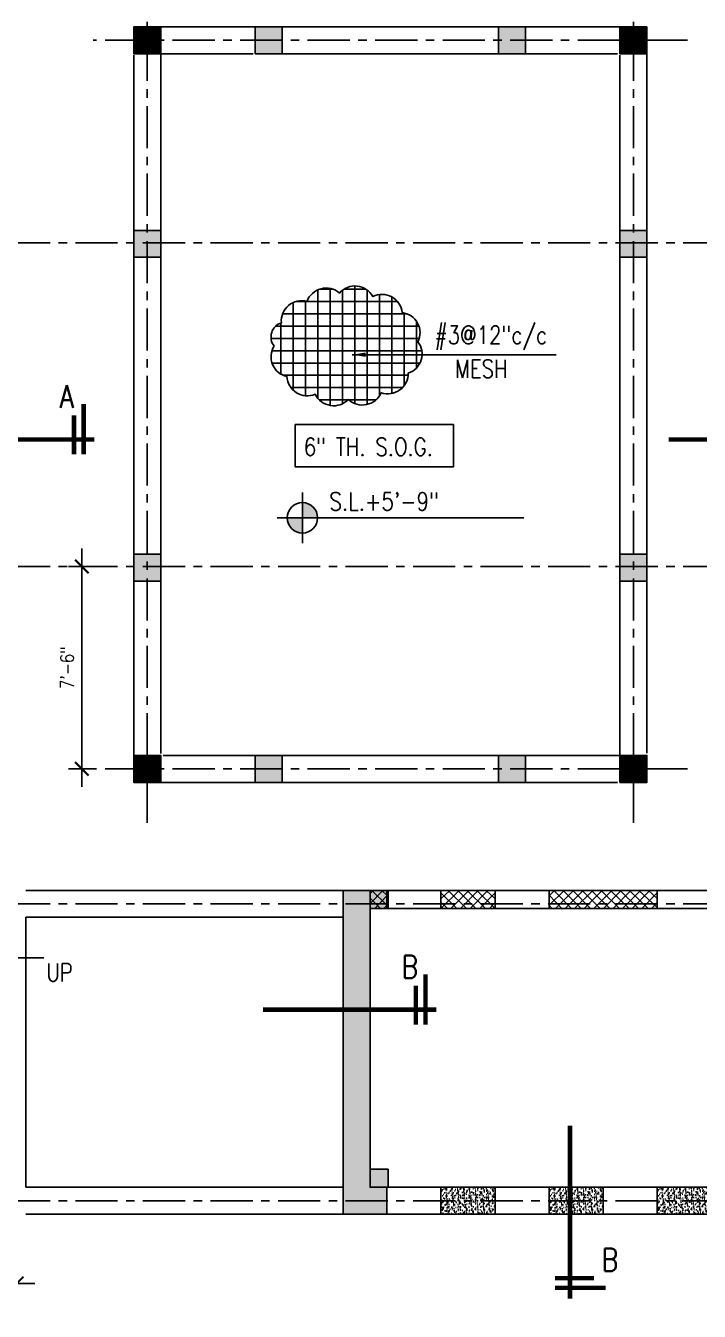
# Model space of a CAD drawing. Header units: inches. Extents: x 17147 to 26472, y -24737 to -16604.
# Drawn here: x 19958 to 20258, y -23865 to -23294 of the extents above; entities that cross this region are included whole.
import ezdxf
from ezdxf.enums import TextEntityAlignment as Align

# ---------------------------------------------------------------- set-up
doc = ezdxf.new("R2010")
doc.units = ezdxf.units.IN
doc.header["$MEASUREMENT"] = 0
doc.linetypes.add('CENTER', pattern=[2, 1.25, -0.25, 0.25, -0.25])
for name, color, linetype in [('A-HATCH RCC', 8, 'Continuous'), ('A-TEXT-P', 242, 'Continuous'), ('A-WALL-B', 33, 'Continuous'), ('A-WALL-RAMPED EARTH', 4, 'Continuous'), ('aero', 2, 'Continuous'), ('DIM', 2, 'Continuous'), ('DOOR', 4, 'Continuous'), ('Grid line', 1, 'CENTER'), ('LEVEL', 2, 'Continuous'), ('P-BEAM', 3, 'Continuous'), ('SECMARK', 2, 'Continuous'), ('Steel', 4, 'Continuous'), ('TEXT2', 3, 'Continuous'), ('TEXT3', 4, 'Continuous'), ('WALL', 3, 'Continuous'), ('WALL HATCH', 252, 'Continuous')]:
    doc.layers.add(name, color=color, linetype=linetype)
doc.styles.add('DIM 1_1 (A)', font='simplex.shx', dxfattribs={"width": 0.8})
doc.styles.add('DIM 1_4 (A)', font='simplex.shx', dxfattribs={"width": 0.8})
doc.styles.add('DIM 1_8 (A)', font='simplex.shx', dxfattribs={"width": 0.8})
doc.styles.add('DIM 3_16 (A)', font='simplex.shx', dxfattribs={"width": 0.8})
doc.dimstyles.new('DIM 3_16 (A)', dxfattribs={"dimtxt": 6, "dimasz": 6, "dimexe": 6, "dimexo": 6, "dimgap": 3, "dimtad": 1, "dimdec": 0, "dimzin": 3, "dimdsep": 46, "dimlunit": 4, "dimtxsty": 'DIM 3_16 (A)', "dimblk": 'ARCHTICK', "dimcen": 6, "dimdle": 8, "dimclrd": 2, "dimclre": 2, "dimclrt": 3, "dimadec": 0, "dimazin": 2, "dimtfac": 1, "dimtdec": 0, "dimtofl": 0, "dimtmove": 0, "dimatfit": 3, "dimfxl": 0, "dimtolj": 1, "dimtzin": 0, "dimlwd": -1, "dimlwe": -1, "dimarcsym": 0})
pattern_1 = [(45, (-38644.47011, -33702.42094), (-0.08838834765, 0.08838834765), [])]
pattern_2 = [(45, (-38644.47011, -33701.42094), (-0.08838834765, 0.08838834765), [])]

# ---------------------------------------------------------------- blocks, each defined once
blk = doc.blocks.new('_ARCHTICK')
at = {"color": 0, "linetype": 'ByBlock', "const_width": 0.15}
blk.add_lwpolyline([(-0.5, -0.5), (0.5, 0.5)], dxfattribs=at)
blk = doc.blocks.new('*D56')
at = {"layer": 'DEFPOINTS', "color": 0, "transparency": 16777216}
for p in [(19917.83, -23852.83), (19917.83, -23865.23), (19954.33, -23865.23)]:
    blk.add_point(p, dxfattribs=at)
at = {"layer": 'DIM', "color": 2, "transparency": 16777216}
for p, q in [((19917.83, -23859.23), (19917.83, -23846.83)), ((19954.33, -23859.23), (19954.33, -23846.83)), ((19962.33, -23852.83), (19909.83, -23852.83))]:
    blk.add_line(p, q, dxfattribs=at)
at = {"layer": 'DIM', "color": 2, "transparency": 16777216, "xscale": 6, "yscale": 6, "zscale": 6, "rotation": 180}
blk.add_blockref('_ARCHTICK', (19917.83, -23852.83), dxfattribs=at)
at = {"layer": 'DIM', "color": 2, "transparency": 16777216, "xscale": 6, "yscale": 6, "zscale": 6}
blk.add_blockref('_ARCHTICK', (19954.33, -23852.83), dxfattribs=at)
at = {"layer": 'DIM', "color": 3, "transparency": 16777216, "insert": (19936.08, -23846.25), "char_height": 6, "attachment_point": 5, "style": 'DIM 3_16 (A)'}
blk.add_mtext('\\A1;3\'-0"', dxfattribs=at)
blk = doc.blocks.new('*D66')
at = {"layer": 'DEFPOINTS', "color": 0, "transparency": 16777216}
for p in [(19983.29, -23534.04), (19995.76, -23534.04), (19995.76, -23624.04)]:
    blk.add_point(p, dxfattribs=at)
at = {"layer": 'DIM', "color": 2, "transparency": 16777216}
for p, q in [((19983.29, -23632.04), (19983.29, -23526.04)), ((19989.76, -23534.04), (19977.29, -23534.04)), ((19989.76, -23624.04), (19977.29, -23624.04))]:
    blk.add_line(p, q, dxfattribs=at)
at = {"layer": 'DIM', "color": 2, "transparency": 16777216, "xscale": 6, "yscale": 6, "zscale": 6}
for p, rotation in [((19983.29, -23534.04), 90), ((19983.29, -23624.04), 270)]:
    blk.add_blockref('_ARCHTICK', p, dxfattribs=dict(at, rotation=rotation))
at = {"layer": 'DIM', "color": 3, "transparency": 16777216, "insert": (19976.72, -23579.04), "char_height": 6, "attachment_point": 5, "rotation": 90, "style": 'DIM 3_16 (A)'}
blk.add_mtext('\\A1;7\'-6"', dxfattribs=at)
blk = doc.blocks.new('S1')
at = {"layer": 'SECMARK', "const_width": 0.25}
for points in [[(0, 9.61), (0, 0)], [(-1.976, 9.013), (0.825, 9.013)], [(-1.336, 8.479), (0.825, 8.479)]]:
    blk.add_lwpolyline(points, dxfattribs=at)
at = {"layer": 'TEXT3', "style": 'DIM 1_1 (A)', "width": 0.8}
blk.add_attdef('A', (-2.652, 6.418), '', height=1.5, dxfattribs=at)
blk = doc.blocks.new('LEV.')
at = {"layer": 'LEVEL'}
h = blk.add_hatch(color=2, dxfattribs=at)
h.paths.add_polyline_path([(0, 0), (-0.844, 0, 0.414214), (0, -0.844)])
h.paths.add_polyline_path([(0, 0.844), (0, 0), (0.844, 0, 0.414214)])
for p, q in [((0, -1.406), (0, 1.406)), ((12.294, 0), (-1.406, 0))]:
    blk.add_line(p, q, dxfattribs=at)
blk.add_circle((0, 0), 0.844, dxfattribs=at)
at = {"layer": 'TEXT3', "style": 'DIM 1_1 (A)', "width": 0.8}
blk.add_attdef('A', (5.248, 0.412), '', height=1.25, dxfattribs=at)

msp = doc.modelspace()

# ---------------------------------------------------------------- hatches: boundary and pattern name
at = {"layer": 'A-HATCH RCC'}
h = msp.add_hatch(dxfattribs=at)
h.set_pattern_fill('_USER,_O', color=256, scale=3, angle=45, double=1, pattern_type=0)
h.set_pattern_definition([(45, (-13219139.0028, -107067503.427), (-2.12132034356, 2.12132034356), []), (135, (-13219139.0028, -107067503.427), (-2.12132034356, -2.12132034356), [])])
h.paths.add_polyline_path([(20282.32687, -23594.04359), (20290.32687, -23594.04359), (20290.32687, -23570.04359), (20282.32687, -23570.04359)])
h.paths.add_polyline_path([(20118.82687, -23678.04359), (20111.32687, -23678.04359), (20111.32687, -23686.04359), (20118.82687, -23686.04359)])
h.paths.add_polyline_path([(20142.82687, -23678.04359), (20142.82687, -23686.04359), (20166.82687, -23686.04359), (20166.82687, -23678.04359)])
h.paths.add_polyline_path([(20190.82687, -23678.04359), (20190.82687, -23686.04359), (20238.82687, -23686.04359), (20238.82687, -23678.04359)])
h.paths.add_polyline_path([(20277.82687, -23678.04359), (20277.82687, -23686.04359), (20390.32687, -23686.04359), (20390.32687, -23678.04359), (20290.32687, -23678.04359), (20290.32687, -23670.04359), (20282.32687, -23670.04359), (20282.32687, -23678.04359)])
h.paths.add_polyline_path([(20282.32687, -23631.04359), (20290.32687, -23631.04359), (20290.32687, -23618.04359), (20282.32687, -23618.04359)])
h = msp.add_hatch(dxfattribs=at)
h.set_pattern_fill('AR-SAND', color=256, scale=0.04, angle=90)
h.set_pattern_definition([(127.5, (-13274969.4189, -107078567.9895), (-1.957652949317, -0.06400125184), [0, -1.54432, 0, -1.7272, 0, -1.651]), (97.5, (-13274969.419, -107078567.9895), (-2.867300402273, 1.79809313255), [0, -0.83312, 0, -1.39192, 0, -0.5334]), (57.5, (-13274969.4189, -107078569.2392), (-0.005748738714, 3.163969480966), [0, -0.508, 0, -1.8288, 0, -2.3876]), (47.5, (-13274969.419, -107078569.2392), (-0.89171729303, 3.05422580989), [0, -0.254, 0, -1.19888, 0, -1.3716])])
h.paths.add_polyline_path([(20118.82687, -23822.04359), (20118.82687, -23810.04359), (20111.32687, -23810.04359), (20111.32687, -23678.04359), (20099.32687, -23678.04359), (20099.32687, -23822.04359)])
h.paths.add_polyline_path([(20382.82687, -23810.04359), (20382.82687, -23822.04359), (20402.32687, -23822.04359), (20402.32687, -23792.04359), (20390.32687, -23792.04359), (20390.32687, -23810.04359)])
h = msp.add_hatch(dxfattribs=at)
h.set_pattern_fill('AR-SAND', color=256, scale=0.04, angle=90)
h.set_pattern_definition([(127.5, (-13274969.4189, -107078831.9895), (-1.957652949317, -0.06400125184), [0, -1.54432, 0, -1.7272, 0, -1.651]), (97.5, (-13274969.419, -107078831.9895), (-2.867300402273, 1.79809313255), [0, -0.83312, 0, -1.39192, 0, -0.5334]), (57.5, (-13274969.4189, -107078833.2392), (-0.005748738714, 3.163969480966), [0, -0.508, 0, -1.8288, 0, -2.3876]), (47.5, (-13274969.419, -107078833.2392), (-0.89171729303, 3.05422580989), [0, -0.254, 0, -1.19888, 0, -1.3716])])
h.paths.add_polyline_path([(20142.82687, -23822.04359), (20166.82687, -23822.04359), (20166.82687, -23810.04359), (20142.82687, -23810.04359)])
h = msp.add_hatch(dxfattribs=at)
h.set_pattern_fill('AR-SAND', color=256, scale=0.04, angle=90)
h.set_pattern_definition([(127.5, (-13274921.4189, -107078831.9895), (-1.957652949317, -0.06400125184), [0, -1.54432, 0, -1.7272, 0, -1.651]), (97.5, (-13274921.419, -107078831.9895), (-2.867300402273, 1.79809313255), [0, -0.83312, 0, -1.39192, 0, -0.5334]), (57.5, (-13274921.4189, -107078833.2392), (-0.005748738714, 3.163969480966), [0, -0.508, 0, -1.8288, 0, -2.3876]), (47.5, (-13274921.419, -107078833.2392), (-0.89171729303, 3.05422580989), [0, -0.254, 0, -1.19888, 0, -1.3716])])
h.paths.add_polyline_path([(20190.82687, -23822.04359), (20214.82687, -23822.04359), (20214.82687, -23810.04359), (20190.82687, -23810.04359)])
h = msp.add_hatch(dxfattribs=at)
h.set_pattern_fill('AR-SAND', color=256, scale=0.04, angle=90)
h.set_pattern_definition([(127.5, (-13274873.4189, -107078831.9895), (-1.957652949317, -0.06400125184), [0, -1.54432, 0, -1.7272, 0, -1.651]), (97.5, (-13274873.419, -107078831.9895), (-2.867300402273, 1.79809313255), [0, -0.83312, 0, -1.39192, 0, -0.5334]), (57.5, (-13274873.4189, -107078833.2392), (-0.005748738714, 3.163969480966), [0, -0.508, 0, -1.8288, 0, -2.3876]), (47.5, (-13274873.419, -107078833.2392), (-0.89171729303, 3.05422580989), [0, -0.254, 0, -1.19888, 0, -1.3716])])
h.paths.add_polyline_path([(20238.82687, -23822.04359), (20262.82687, -23822.04359), (20262.82687, -23810.04359), (20238.82687, -23810.04359)])
at = {"layer": 'Steel', "linetype": 'Continuous', "ltscale": 5}
h = msp.add_hatch(dxfattribs=at)
h.set_pattern_fill('NET', color=5, scale=43.75, style=0)
h.set_pattern_definition([(0, (14810.799, -31307.6045), (0, 5.46875), []), (90, (14810.799, -31307.6045), (-5.46875, 3e-16), [])])
edge = h.paths.add_edge_path()
edge.add_arc((20076.25733, -23440.79404), 8.93912, 147.8275219, 257.8275218)
edge.add_arc((20083.43081, -23449.09661), 9.0688, 182.7530004, 292.7530003)
edge.add_arc((20095.11132, -23453.44392), 9.10634, 206.1667393, 316.1667392)
edge.add_arc((20107.93483, -23453.13484), 9.10431, 226.6075822, 336.6075821)
edge.add_arc((20119.23984, -23448.1849), 9.05809, 251.0000596, 361.0000595)
edge.add_arc((20125.54213, -23439.54279), 8.91994, 287.9865536, 397.9865535)
edge.add_arc((20124.56137, -23430.03893), 8.96036, 333.3873953, 443.3873952)
edge.add_arc((20116.57037, -23422.13465), 9.07769, 6.3021021, 116.302102)
edge.add_arc((20104.57391, -23418.39738), 9.10778, 28.8927291, 138.892729)
edge.add_arc((20091.79388, -23419.32467), 9.10161, 49.4463291, 159.446329)
edge.add_arc((20080.92795, -23424.86563), 9.04531, 74.9829701, 184.98297)
edge.add_arc((20073.93893, -23431.9722), 6.63647, 107.7398728, 217.7398727)
at = {"layer": 'WALL HATCH'}
h = msp.add_hatch(color=256, dxfattribs=at)
h.paths.add_polyline_path([(20072.32687, -23294.04359), (20072.32687, -23306.04359), (20060.32687, -23306.04359), (20060.32687, -23294.04359)])
h.paths.add_polyline_path([(20006.32687, -23396.54359), (20018.32687, -23396.54359), (20018.32687, -23384.54359), (20006.32687, -23384.54359)])
h.paths.add_polyline_path([(20180.32687, -23294.04359), (20180.32687, -23306.04359), (20168.32687, -23306.04359), (20168.32687, -23294.04359)])
h.paths.add_polyline_path([(20234.32687, -23396.54359), (20222.32687, -23396.54359), (20222.32687, -23384.54359), (20234.32687, -23384.54359)])
h.paths.add_polyline_path([(20234.32687, -23528.54359), (20222.32687, -23528.54359), (20222.32687, -23540.54359), (20234.32687, -23540.54359)])
h.paths.add_polyline_path([(20180.32687, -23630.04359), (20180.32687, -23618.04359), (20168.32687, -23618.04359), (20168.32687, -23630.04359)])
h.paths.add_polyline_path([(20072.32687, -23630.04359), (20072.32687, -23618.04359), (20060.32687, -23618.04359), (20060.32687, -23630.04359)])
h.paths.add_polyline_path([(20006.32687, -23528.54359), (20018.32687, -23528.54359), (20018.32687, -23540.54359), (20006.32687, -23540.54359)])
h = msp.add_hatch(dxfattribs=at)
h.set_pattern_fill('ANSI31', color=256, style=0)
h.set_pattern_definition(pattern_2)
h.paths.add_polyline_path([(20018.32687, -23306.04359), (20012.32687, -23306.04359), (20012.32687, -23300.04359), (20018.32687, -23300.04359)])
h.paths.add_polyline_path([(20012.32687, -23306.04359), (20006.32687, -23306.04359), (20006.32687, -23300.04359), (20012.32687, -23300.04359)])
h.paths.add_polyline_path([(20012.32687, -23300.04359), (20006.32687, -23300.04359), (20006.32687, -23294.04359), (20012.32687, -23294.04359)])
h.paths.add_polyline_path([(20018.32687, -23300.04359), (20012.32687, -23300.04359), (20012.32687, -23294.04359), (20018.32687, -23294.04359)])
h = msp.add_hatch(dxfattribs=at)
h.set_pattern_fill('ANSI31', color=256, style=0)
h.set_pattern_definition(pattern_2)
h.paths.add_polyline_path([(20222.32687, -23306.04359), (20228.32687, -23306.04359), (20228.32687, -23300.04359), (20222.32687, -23300.04359)])
h.paths.add_polyline_path([(20228.32687, -23306.04359), (20234.32687, -23306.04359), (20234.32687, -23300.04359), (20228.32687, -23300.04359)])
h.paths.add_polyline_path([(20228.32687, -23300.04359), (20234.32687, -23300.04359), (20234.32687, -23294.04359), (20228.32687, -23294.04359)])
h.paths.add_polyline_path([(20222.32687, -23300.04359), (20228.32687, -23300.04359), (20228.32687, -23294.04359), (20222.32687, -23294.04359)])
h = msp.add_hatch(dxfattribs=at)
h.set_pattern_fill('ANSI31', color=256, style=0)
h.set_pattern_definition(pattern_1)
h.paths.add_polyline_path([(20018.32687, -23618.04359), (20012.32687, -23618.04359), (20012.32687, -23624.04359), (20018.32687, -23624.04359)])
h.paths.add_polyline_path([(20012.32687, -23618.04359), (20006.32687, -23618.04359), (20006.32687, -23624.04359), (20012.32687, -23624.04359)])
h.paths.add_polyline_path([(20012.32687, -23624.04359), (20006.32687, -23624.04359), (20006.32687, -23630.04359), (20012.32687, -23630.04359)])
h.paths.add_polyline_path([(20018.32687, -23624.04359), (20012.32687, -23624.04359), (20012.32687, -23630.04359), (20018.32687, -23630.04359)])
h = msp.add_hatch(dxfattribs=at)
h.set_pattern_fill('ANSI31', color=256, style=0)
h.set_pattern_definition(pattern_1)
h.paths.add_polyline_path([(20222.32687, -23618.04359), (20228.32687, -23618.04359), (20228.32687, -23624.04359), (20222.32687, -23624.04359)])
h.paths.add_polyline_path([(20228.32687, -23618.04359), (20234.32687, -23618.04359), (20234.32687, -23624.04359), (20228.32687, -23624.04359)])
h.paths.add_polyline_path([(20228.32687, -23624.04359), (20234.32687, -23624.04359), (20234.32687, -23630.04359), (20228.32687, -23630.04359)])
h.paths.add_polyline_path([(20222.32687, -23624.04359), (20228.32687, -23624.04359), (20228.32687, -23630.04359), (20222.32687, -23630.04359)])
for points in [[(20119.32687, -23678.04359), (20111.32687, -23678.04359), (20111.32687, -23686.04359), (20119.32687, -23686.04359)], [(20119.32687, -23802.04359), (20111.32687, -23802.04359), (20111.32687, -23810.04359), (20119.32687, -23810.04359)]]:
    msp.add_hatch(color=256, dxfattribs=at).paths.add_polyline_path(points)

# ---------------------------------------------------------------- linework, layer by layer
at = {"layer": 'A-TEXT-P'}
msp.add_line((19922.32687, -23708.04359), (19966.4399, -23708.04359), dxfattribs=at)
at = {"layer": 'A-WALL-B'}
for p, q in [((20111.32687, -23678.04359), (20118.82687, -23678.04359)), ((20118.82687, -23686.04359), (20118.82687, -23678.04359)), ((20111.32687, -23686.04359), (20118.82687, -23686.04359))]:
    msp.add_line(p, q, dxfattribs=at)
at = {"layer": 'A-WALL-RAMPED EARTH'}
for points in [[(20118.82687, -23810.04359), (20111.32687, -23810.04359), (20111.32687, -23678.04359), (20099.32687, -23678.04359), (20099.32687, -23822.04359), (20118.82687, -23822.04359)], [(20142.82687, -23822.04359), (20166.82687, -23822.04359), (20166.82687, -23810.04359), (20142.82687, -23810.04359)], [(20190.82687, -23822.04359), (20214.82687, -23822.04359), (20214.82687, -23810.04359), (20190.82687, -23810.04359)], [(20238.82687, -23822.04359), (20262.82687, -23822.04359), (20262.82687, -23810.04359), (20238.82687, -23810.04359)]]:
    msp.add_lwpolyline(points, close=True, dxfattribs=at)
at = {"layer": 'aero', "color": 2}
msp.add_lwpolyline([(20078.08508, -23470.94566), (20148.37354, -23470.94566), (20148.37354, -23489.73354), (20078.08508, -23489.73354)], close=True, dxfattribs=at)
at = {"layer": 'DOOR', "color": 6}
for points in [[(20018.32687, -23294.04359), (20018.32687, -23306.04359), (20006.32687, -23306.04359), (20006.32687, -23294.04359)], [(20072.32687, -23294.04359), (20072.32687, -23306.04359), (20060.32687, -23306.04359), (20060.32687, -23294.04359)], [(20180.32687, -23294.04359), (20180.32687, -23306.04359), (20168.32687, -23306.04359), (20168.32687, -23294.04359)], [(20222.32687, -23294.04359), (20222.32687, -23306.04359), (20234.32687, -23306.04359), (20234.32687, -23294.04359)], [(20006.32687, -23396.54359), (20018.32687, -23396.54359), (20018.32687, -23384.54359), (20006.32687, -23384.54359)], [(20234.32687, -23396.54359), (20222.32687, -23396.54359), (20222.32687, -23384.54359), (20234.32687, -23384.54359)], [(20006.32687, -23528.54359), (20018.32687, -23528.54359), (20018.32687, -23540.54359), (20006.32687, -23540.54359)], [(20234.32687, -23528.54359), (20222.32687, -23528.54359), (20222.32687, -23540.54359), (20234.32687, -23540.54359)], [(20018.32687, -23630.04359), (20018.32687, -23618.04359), (20006.32687, -23618.04359), (20006.32687, -23630.04359)], [(20072.32687, -23630.04359), (20072.32687, -23618.04359), (20060.32687, -23618.04359), (20060.32687, -23630.04359)], [(20180.32687, -23630.04359), (20180.32687, -23618.04359), (20168.32687, -23618.04359), (20168.32687, -23630.04359)], [(20222.32687, -23630.04359), (20222.32687, -23618.04359), (20234.32687, -23618.04359), (20234.32687, -23630.04359)], [(20111.32687, -23678.04359), (20119.32687, -23678.04359), (20119.32687, -23686.04359), (20111.32687, -23686.04359)], [(20111.32687, -23802.04359), (20119.32687, -23802.04359), (20119.32687, -23810.04359), (20111.32687, -23810.04359)]]:
    msp.add_lwpolyline(points, close=True, dxfattribs=at)
at = {"layer": 'Grid line', "ltscale": 15}
for p, q in [((20012.32687, -23648.04359), (20012.32687, -23276.04359)), ((20228.32687, -23648.04359), (20228.32687, -23276.04359)), ((20252.32687, -23300.04359), (19988.32687, -23300.04359)), ((19680.42035, -23390.04359), (20528.32687, -23390.04359)), ((19680.42035, -23534.04359), (20528.32687, -23534.04359)), ((20252.32687, -23624.04359), (19988.32687, -23624.04359)), ((19680.42035, -23684.04359), (20528.32687, -23684.04359)), ((19680.42035, -23816.04359), (20528.32687, -23816.04359))]:
    msp.add_line(p, q, dxfattribs=at)
at = {"layer": 'P-BEAM', "color": 2}
for p, q in [((20060.32687, -23294.04359), (20018.32687, -23294.04359)), ((20168.32687, -23294.04359), (20072.32687, -23294.04359)), ((20222.32687, -23294.04359), (20180.32687, -23294.04359)), ((20006.32687, -23306.61704), (20006.32687, -23384.54359)), ((20059.30932, -23306.04359), (20018.32687, -23306.04359)), ((20018.32687, -23306.04359), (20018.32687, -23384.54359)), ((20168.32687, -23306.04359), (20072.32687, -23306.04359)), ((20221.30932, -23306.04359), (20180.32687, -23306.04359)), ((20222.32687, -23306.61704), (20222.32687, -23384.54359)), ((20234.32687, -23306.04359), (20234.32687, -23384.54359)), ((20006.32687, -23396.54359), (20006.32687, -23528.54359)), ((20018.32687, -23396.54359), (20018.32687, -23528.54359)), ((20222.32687, -23396.54359), (20222.32687, -23528.54359)), ((20234.32687, -23396.54359), (20234.32687, -23528.54359)), ((20006.32687, -23540.54359), (20006.32687, -23618.19257)), ((20018.32687, -23540.54359), (20018.32687, -23617.15272)), ((20222.32687, -23540.54359), (20222.32687, -23618.04359)), ((20234.32687, -23540.54359), (20234.32687, -23616.99707)), ((20060.32687, -23618.04359), (20019.38054, -23618.04359)), ((20168.32687, -23618.04359), (20072.32687, -23618.04359)), ((20222.32687, -23618.04359), (20180.32687, -23618.04359)), ((20060.32687, -23630.04359), (20018.32687, -23630.04359)), ((20180.32687, -23630.04359), (20072.32687, -23630.04359)), ((20221.28034, -23630.04359), (20180.32687, -23630.04359)), ((20099.32687, -23678.04359), (19958.32687, -23678.04359)), ((20142.82687, -23678.04359), (20119.32687, -23678.04359)), ((20166.82687, -23678.04359), (20190.82687, -23678.04359)), ((20277.82687, -23678.04359), (20238.82687, -23678.04359)), ((20099.32687, -23690.04359), (19958.32687, -23690.04359)), ((19958.32687, -23690.04359), (19958.32687, -23810.04359)), ((20119.32687, -23686.04359), (20142.82687, -23686.04359)), ((20190.82687, -23686.04359), (20166.82687, -23686.04359)), ((20238.82687, -23686.04359), (20277.82687, -23686.04359)), ((19958.32687, -23810.04359), (20099.32687, -23810.04359)), ((20142.82687, -23810.04359), (20119.32687, -23810.04359)), ((20190.82687, -23810.04359), (20166.82687, -23810.04359)), ((20214.82687, -23810.04359), (20238.82687, -23810.04359)), ((19958.32687, -23822.04359), (20099.32687, -23822.04359)), ((20118.82687, -23822.04359), (20142.82687, -23822.04359)), ((20166.82687, -23822.04359), (20190.82687, -23822.04359)), ((20238.82687, -23822.04359), (20214.82687, -23822.04359))]:
    msp.add_line(p, q, dxfattribs=at)
at = {"layer": 'Steel', "color": 2, "linetype": 'Continuous', "ltscale": 5}
msp.add_lwpolyline([(20068.69083, -23436.03424, 0.52056705), (20074.37247, -23449.53219, 0.52056705), (20086.93825, -23457.45968, 0.52056705), (20101.68025, -23459.75063, 0.52056705), (20116.29083, -23456.74949, 0.52056705), (20128.29655, -23448.0268, 0.52056705), (20132.57242, -23434.05277, 0.52056705), (20125.5932, -23421.13818, 0.52056705), (20112.54801, -23413.99677, 0.52056705), (20097.71139, -23412.40929, 0.52056705), (20083.27164, -23416.12923, 0.52056705), (20071.91683, -23425.6513, 0.52056705)], format="xyb", close=True, dxfattribs=at)
at = {"layer": 'WALL'}
for p, q in [((20166.82687, -23678.04359), (20142.82687, -23678.04359)), ((20142.82687, -23686.04359), (20142.82687, -23678.04359)), ((20166.82687, -23686.04359), (20166.82687, -23678.04359)), ((20238.82687, -23678.04359), (20190.82687, -23678.04359)), ((20190.82687, -23686.04359), (20190.82687, -23678.04359)), ((20238.82687, -23678.04359), (20238.82687, -23686.04359)), ((20166.82687, -23686.04359), (20142.82687, -23686.04359)), ((20238.82687, -23686.04359), (20190.82687, -23686.04359))]:
    msp.add_line(p, q, dxfattribs=at)

# ---------------------------------------------------------------- block references
ref = msp.add_blockref('S1', (19911.92737, -23477.52749), dxfattribs=dict(xscale=8, yscale=8, zscale=8, rotation=270))
ref.add_attrib('A', 'A', (19973.46395, -23463.43051), dxfattribs={"layer": 'TEXT3', "height": 10, "style": 'DIM 1_8 (A)', "width": 0.8125})
ref = msp.add_blockref('S1', (20243.92737, -23477.52749), dxfattribs=dict(xscale=8, yscale=8, zscale=8, rotation=270))
ref.add_attrib('A', 'A', (20305.46395, -23463.43051), dxfattribs={"layer": 'TEXT3', "height": 10, "style": 'DIM 1_8 (A)', "width": 0.8125})
ref = msp.add_blockref('LEV.', (20081.24878, -23512.38795), dxfattribs=dict(xscale=8, yscale=8, zscale=8))
ref.add_attrib('A', 'S.L.+5\'-9"', (20093.22441, -23509.09447), dxfattribs={"layer": 'TEXT3', "color": 3, "height": 8, "style": 'DIM 1_8 (A)', "width": 0.8125})
ref = msp.add_blockref('S1', (20063.81384, -23731.13126), dxfattribs=dict(xscale=8, yscale=8, zscale=8, rotation=270))
ref.add_attrib('A', 'B', (20125.35042, -23717.03428), dxfattribs={"layer": 'TEXT3', "height": 10, "style": 'DIM 1_8 (A)', "width": 0.8125})
ref = msp.add_blockref('S1', (20200.12331, -23782.70795), dxfattribs=dict(xscale=8, yscale=8, zscale=8, rotation=180))
ref.add_attrib('A', 'B', (20214.22029, -23847.32053), dxfattribs={"layer": 'TEXT3', "height": 10, "style": 'DIM 1_8 (A)', "width": 0.8125})

# ---------------------------------------------------------------- texts
at = {"layer": 'TEXT2', "style": 'DIM 3_16 (A)', "width": 0.8}
for s, p in [('#3@12"c/c', (20140.07186, -23435.04259)), ('MESH', (20149.0903, -23450.10857)), ('6" TH. S.O.G.', (20081.8936, -23484.80315))]:
    msp.add_text(s, height=8, dxfattribs=at).set_placement(p)
at = {"layer": 'TEXT3', "style": 'DIM 1_4 (A)', "width": 0.8}
msp.add_text('UP', height=8, dxfattribs=at).set_placement((19973.35277, -23714.57332), align=Align.MIDDLE_CENTER)

# ---------------------------------------------------------------- dimensions: what is measured, and where the dimension line sits
at = {"layer": 'DIM'}
dim = msp.add_linear_dim(base=(19983.29, -23534.04359), p1=(19995.76014, -23624.04359), p2=(19995.76014, -23534.04359), angle=90, dimstyle='DIM 3_16 (A)', dxfattribs=at)
dim.commit()
dim.dimension.update_dxf_attribs({"geometry": '*D66', "text_midpoint": (19976.71857, -23579.04359)})
dim = msp.add_linear_dim(base=(19917.8268675227, -23852.8254825861), p1=(19954.3268675022, -23865.2336680979), p2=(19917.8268675227, -23865.2336680979), dimstyle='DIM 3_16 (A)', dxfattribs=at)
dim.commit()
dim.dimension.update_dxf_attribs({"geometry": '*D56', "text_midpoint": (19936.0768675125, -23846.2540540146)})

# ---------------------------------------------------------------- leaders
msp.add_leader([(20103.4266, -23439.8397), (20194.02767, -23439.8397)], dimstyle='DIM 3_16 (A)', dxfattribs=at)

doc.saveas('drawing.dxf')
